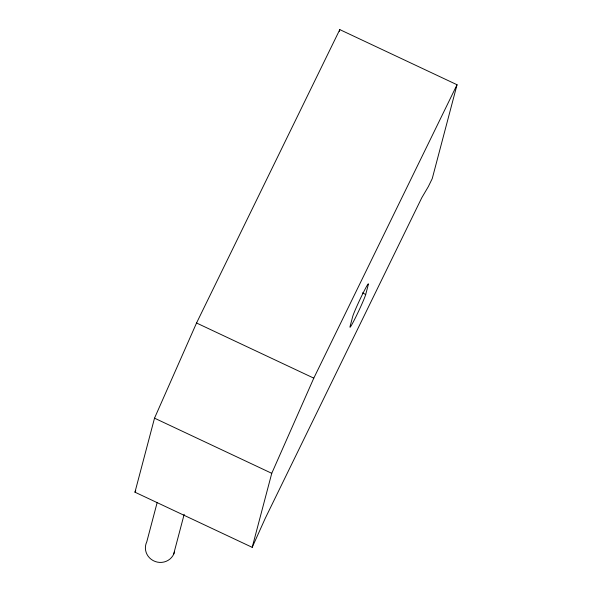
<?xml version="1.0" encoding="UTF-8"?>
<svg xmlns="http://www.w3.org/2000/svg" width="592" height="592" viewBox="0 0 592 592"><rect width="100%" height="100%" fill="white"/><g stroke="black" fill="none" stroke-linecap="round" stroke-linejoin="round"><path stroke-width="0.89" d="M134.961 492.189L154.519 418.167L196.544 322.995L339.801 29.6L457.039 84.745L432.249 178.592L428.334 186.606L421.807 197.698L265.246 518.348L252.199 547.334L134.961 492.189L135.746 490.583M157.146 502.586L146.779 541.835A14.83 14.252 14.8 0 0 155.245 561.519A14.83 14.252 14.8 0 0 174.536 551.84M173.574 554.445L184.179 514.3M339.327 31.391L339.801 29.6M252.199 547.334L271.758 473.319L313.79 378.14L457.039 84.745M365.708 294.461L368.32 284.582A18.537 0.955 -64.8 0 0 361.793 295.674A18.537 0.955 -64.8 0 0 352.662 316.646L350.057 326.525A18.537 0.955 -64.8 0 0 356.576 315.432A18.537 0.955 -64.8 0 0 365.708 294.461L362.385 292.899M313.79 378.14L196.544 322.995M154.519 418.167L271.758 473.319"/></g></svg>
